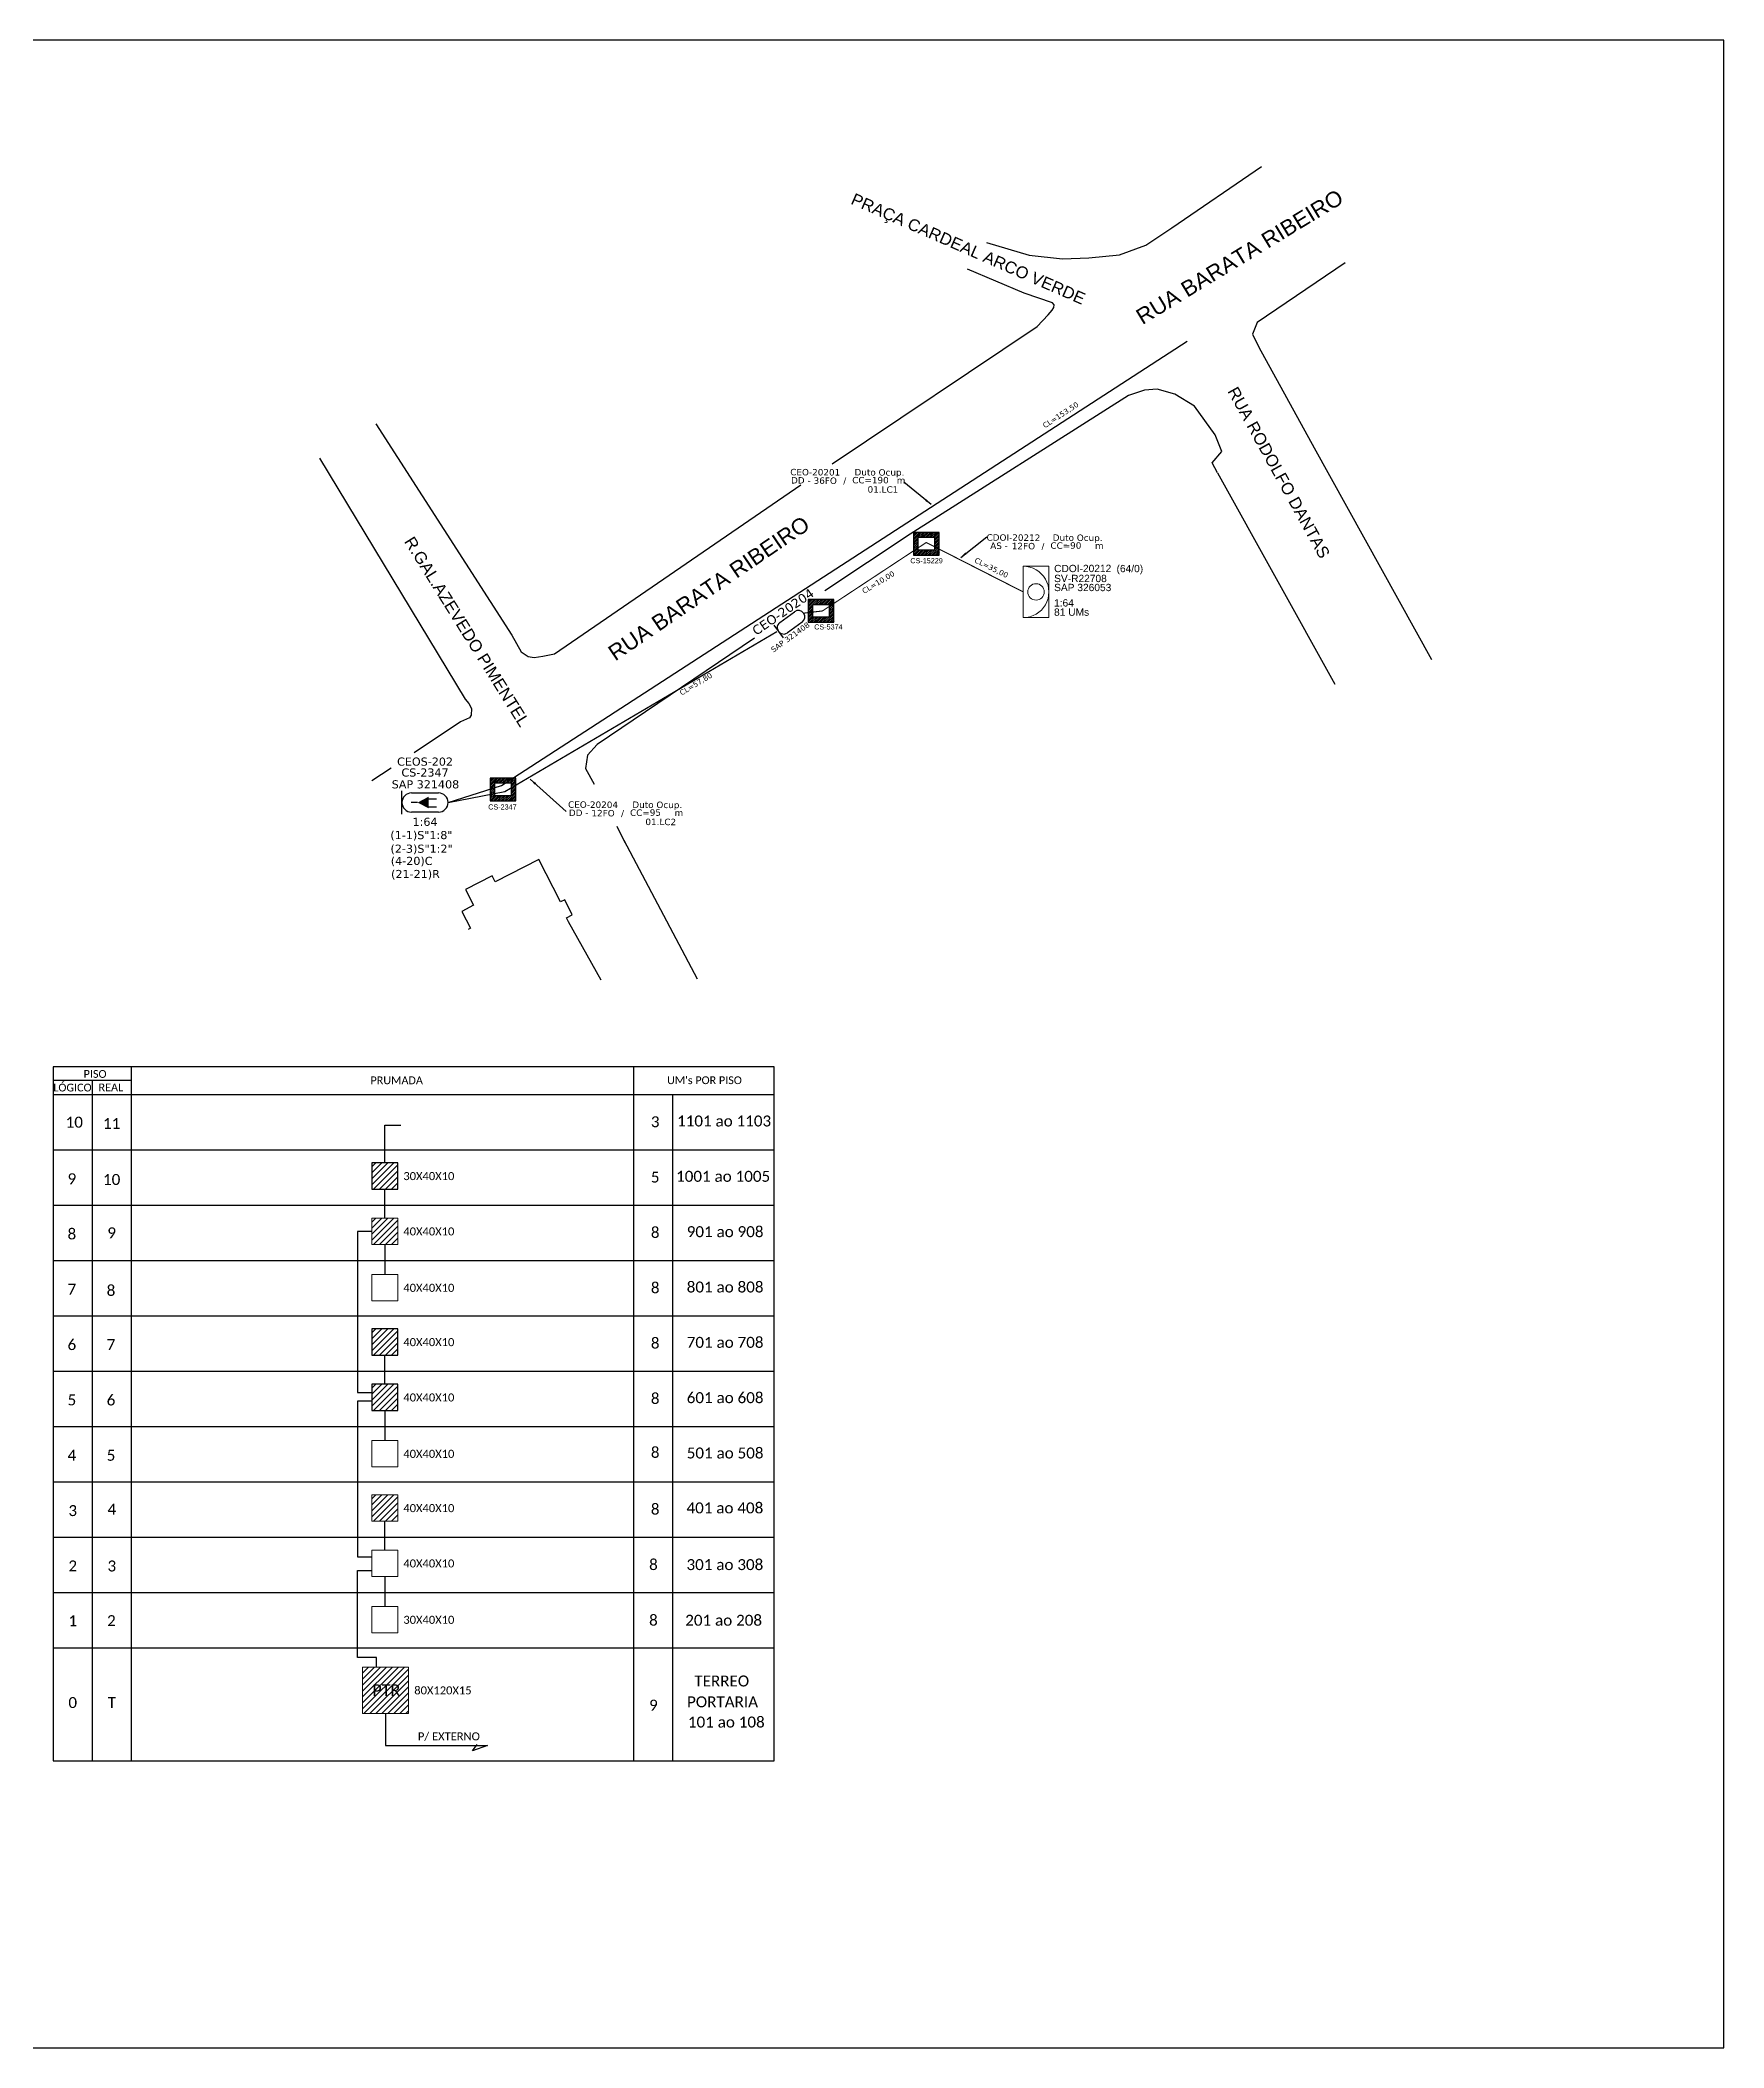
# Model space of a CAD drawing. Extents: x -4 to 837, y 1 to 595.
# Drawn here: x 339 to 837, y 1 to 595 of the extents above; entities that cross this region are included whole.
import ezdxf
from ezdxf.enums import TextEntityAlignment as Align

# ---------------------------------------------------------------- set-up
doc = ezdxf.new("R2010")
doc.units = 0
for name, color, linetype in [('10.0-Cartográfico', 4, 'Continuous'), ('10.1-Caixas Subterrâneas', 5, 'Continuous'), ('20.4-CEOS', 1, 'Continuous'), ('20.5-CEO', 1, 'Continuous'), ('CAP a instalar', 1, 'Continuous'), ('celulas gpon', 7, 'Continuous'), ('label_cabos', 7, 'Continuous'), ('MUB', 251, 'Continuous')]:
    doc.layers.add(name, color=color, linetype=linetype)
doc.layers.add("20.0-LEGENDA DOS CDO'S", color=1, linetype='Continuous', lineweight=0)
doc.layers.add('20.1-CDO_INTERIOR', color=1, linetype='Continuous', lineweight=0)
doc.styles.add('ARIAL', font='arial.ttf')
doc.styles.add('siredit', font='verdana.ttf')
doc.styles.add('WMF-Calibri0', font='calibri.ttf')
doc.linetypes.add('FENCELINE1', pattern='A,0.25,-0.1,[133,ltypeshp.shx,S=0.1,R=0,X=-0.1,Y=0],-0.1,1', length=1.45)
doc.dimstyles.new('CC', dxfattribs={"dimtxt": 0.8, "dimasz": 2, "dimexe": 0.18, "dimexo": 0.0625, "dimgap": 0.09, "dimtad": 0, "dimdec": 0, "dimrnd": 1, "dimzin": 0, "dimdsep": 46, "dimtxsty": 'siredit', "dimblk": 'NONE', "dimcen": 0, "dimse1": 1, "dimse2": 1, "dimsd1": 1, "dimsd2": 1, "dimclrt": 7, "dimadec": 0, "dimazin": 0, "dimtfac": 1, "dimtdec": 0, "dimtofl": 0, "dimtmove": 0, "dimatfit": 3, "dimfxl": 1, "dimtolj": 1, "dimtzin": 0, "dimarcsym": 0})

# ---------------------------------------------------------------- blocks, each defined once
blk = doc.blocks.new('*X91')
at = {"color": 0, "linetype": 'Continuous'}
for p, q in [((-1.25, 0.34099), (-0.49099, 1.1)), ((-1.25, 0.517767), (-0.667767, 1.1)), ((-1.25, 0.694544), (-0.844544, 1.1)), ((-1.25, 0.87132), (-1.02132, 1.1)), ((-1.25, 1.048097), (-1.198097, 1.1)), ((-1.25, 0.164214), (-0.8035, 0.610714)), ((-1.25, -0.012563), (-0.8035, 0.433937)), ((-1.25, -0.18934), (-0.8035, 0.25716)), ((-1.25, -0.366117), (-0.8035, 0.080383)), ((-0.789214, 0.625), (-0.314214, 1.1)), ((-0.612437, 0.625), (-0.137437, 1.1)), ((-0.43566, 0.625), (0.03934, 1.1)), ((-0.258883, 0.625), (0.216117, 1.1)), ((-0.082107, 0.625), (0.392893, 1.1)), ((0.09467, 0.625), (0.56967, 1.1)), ((0.271447, 0.625), (0.746447, 1.1)), ((0.448223, 0.625), (0.923223, 1.1)), ((0.625, 0.625), (1.1, 1.1)), ((0.801777, 0.625), (1.25, 1.073223)), ((0.8035, 0.449947), (1.25, 0.896447)), ((0.8035, 0.27317), (1.25, 0.71967)), ((0.8035, 0.096393), (1.25, 0.542893)), ((0.8035, -0.080383), (1.25, 0.366117)), ((0.8035, -0.25716), (1.25, 0.18934)), ((0.8035, -0.433937), (1.25, 0.012563)), ((-1.25, -0.542893), (-0.8035, -0.096393)), ((-1.25, -0.71967), (-0.8035, -0.27317)), ((-1.25, -0.896447), (-0.8035, -0.449947)), ((-1.25, -1.073223), (-0.801777, -0.625)), ((-1.1, -1.1), (-0.625, -0.625)), ((-0.923223, -1.1), (-0.448223, -0.625)), ((-0.746447, -1.1), (-0.271447, -0.625)), ((-0.56967, -1.1), (-0.09467, -0.625)), ((-0.392893, -1.1), (0.082107, -0.625)), ((-0.216117, -1.1), (0.258883, -0.625)), ((-0.03934, -1.1), (0.43566, -0.625)), ((0.137437, -1.1), (0.612437, -0.625)), ((0.314214, -1.1), (0.789214, -0.625)), ((0.49099, -1.1), (1.25, -0.34099)), ((0.667767, -1.1), (1.25, -0.517767)), ((0.8035, -0.610714), (1.25, -0.164214)), ((0.844544, -1.1), (1.25, -0.694544)), ((1.02132, -1.1), (1.25, -0.87132)), ((1.198097, -1.1), (1.25, -1.048097))]:
    blk.add_line(p, q, dxfattribs=at)
blk = doc.blocks.new('*U98')
at = {"layer": '20.4-CEOS', "color": 7, "style": 'siredit'}
for tag, p in [('FIBRAS_SPLITTER', (0, 0)), ('FIBRAS_TOP_C', (0, -4.13)), ('RESERVA_FINAIS', (0, -5.46))]:
    blk.add_attdef(tag, p, '', height=1.01, dxfattribs=at)
for tag, p, flags in [('ID_ATIVIDADE', (0, -6.77), 3), ('FATOR', (0, -8.09), 1), ('QTDE', (0, -9.4), 1), ('FID', (0, -10.71), 1)]:
    blk.add_attdef(tag, p, '', height=1.01, dxfattribs=dict(at, flags=flags))
blk = doc.blocks.new('*U99')
at = {"layer": '20.4-CEOS', "color": 7, "style": 'siredit'}
blk.add_attdef('FIBRAS_SPLITTER', (0, 0), '', height=1.01, dxfattribs=at)
for tag, p, flags in [('ID_ATIVIDADE', (0, -1.48), 3), ('FATOR', (0, -2.79), 1), ('QTDE', (0, -4.11), 1), ('FID', (0, -5.42), 1)]:
    blk.add_attdef(tag, p, '', height=1.01, dxfattribs=dict(at, flags=flags))
blk = doc.blocks.new('Inst CB DT OCUP CFOA-SM-DD-S-36')
at = {"layer": 'label_cabos', "color": 0, "style": 'siredit'}
for tag, flags, p in [('ID_ATIVIDADE', 3, (1.31, 2.67)), ('FATOR', 1, (11.56, 2.55))]:
    blk.add_attdef(tag, text='', height=1, rotation=359.69, dxfattribs=dict(at, flags=flags)).set_placement(p, align=Align.MIDDLE_CENTER)
for tag, p in [('TIPO_CABO', (1.11, 0)), ('DESTINO_CABO', (3.13, 1.26)), ('CABO', (4.69, -0.05)), ('/', (7.71, -0.05)), ('LANCE', (10.41, 0.02)), ('TIPO_CABO', (13.11, 1.24)), ('UND', (16.46, 0)), ('FID', (13.65, -1.41))]:
    blk.add_attdef(tag, text='', height=1, rotation=359.69, dxfattribs=at).set_placement(p, align=Align.MIDDLE_CENTER)
blk.add_attdef('QTDE', (11.93, -0.45), '', height=1, rotation=359.69, dxfattribs=at)
blk = doc.blocks.new('_None')
blk = doc.blocks.new('Inst CB DT OCUP CFOA-SM-DD-S-12')
at = {"layer": 'label_cabos', "color": 0, "style": 'siredit'}
for tag, flags, p in [('ID_ATIVIDADE', 3, (1.31, 2.67)), ('FATOR', 1, (11.56, 2.55))]:
    blk.add_attdef(tag, text='', height=1, rotation=359.69, dxfattribs=dict(at, flags=flags)).set_placement(p, align=Align.MIDDLE_CENTER)
for tag, p in [('TIPO_CABO', (1.11, 0)), ('DESTINO_CABO', (3.13, 1.26)), ('CABO', (4.69, -0.05)), ('/', (7.71, -0.05)), ('LANCE', (10.41, 0.02)), ('TIPO_CABO', (13.11, 1.24)), ('UND', (16.46, 0)), ('FID', (13.65, -1.41))]:
    blk.add_attdef(tag, text='', height=1, rotation=359.69, dxfattribs=at).set_placement(p, align=Align.MIDDLE_CENTER)
blk.add_attdef('QTDE', (11.93, -0.45), '', height=1, rotation=359.69, dxfattribs=at)

msp = doc.modelspace()

# ---------------------------------------------------------------- hatches: boundary and pattern name
h = msp.add_hatch()
h.set_pattern_fill('ANSI31', color=1, scale=10, style=0)
h.set_pattern_definition([(45, (-180.3224, -134.6338), (-0.8838835, 0.8838835), [])])
h.paths.add_polyline_path([(444.87, 263.09), (437.21, 263.09), (437.21, 255.32), (444.87, 255.32)])
h.paths.add_polyline_path([(443.18, 253.68), (443.18, 258.83)])
h = msp.add_hatch()
h.set_pattern_fill('ANSI31', color=1, scale=10, style=0)
h.set_pattern_definition([(45, (-180.3224, -151.0057), (-0.8838835, 0.8838835), [])])
h.paths.add_polyline_path([(444.87, 246.72), (437.21, 246.72), (437.21, 238.95), (444.87, 238.95)])
h.paths.add_polyline_path([(443.18, 237.31), (443.18, 242.46)])
h = msp.add_hatch()
h.set_pattern_fill('ANSI31', color=1, scale=10, style=0)
h.set_pattern_definition([(45, (-180.3224, -183.7494), (-0.8838835, 0.8838835), [])])
h.paths.add_polyline_path([(444.87, 213.97), (437.21, 213.97), (437.21, 206.2), (444.87, 206.2)])
h.paths.add_polyline_path([(443.18, 204.57), (443.18, 209.72)])
h = msp.add_hatch()
h.set_pattern_fill('ANSI31', color=1, scale=10, style=0)
h.set_pattern_definition([(45, (-180.3224, -200.1213), (-0.8838835, 0.8838835), [])])
h.paths.add_polyline_path([(444.87, 197.6), (437.21, 197.6), (437.21, 189.83), (444.87, 189.83)])
h.paths.add_polyline_path([(443.18, 188.19), (443.18, 193.34)])
h = msp.add_hatch()
h.set_pattern_fill('ANSI31', color=1, scale=10, style=0)
h.set_pattern_definition([(45, (-180.3224, -232.865), (-0.8838835, 0.8838835), [])])
h.paths.add_polyline_path([(444.87, 164.86), (437.21, 164.86), (437.21, 157.09), (444.87, 157.09)])
h.paths.add_polyline_path([(443.18, 155.45), (443.18, 160.6)])
h = msp.add_hatch()
h.set_pattern_fill('ANSI31', color=1, scale=10, style=0)
h.set_pattern_definition([(45, (-177.1443, -283.8211), (-0.8838835, 0.8838835), [])])
h.paths.add_polyline_path([(434.48, 100.14), (448.05, 100.14), (448.05, 113.9), (434.48, 113.9)])
h.paths.add_polyline_path([(436.48, 104.5), (446.56, 104.5), (446.56, 109.65), (436.48, 109.65)], flags=24)

# ---------------------------------------------------------------- linework, layer by layer
for p, q in [((837.17, 595.26), (-3.83, 595.26)), ((837.17, 1.26), (837.17, 595.26)), ((-3.83, 1.26), (837.17, 1.26))]:
    msp.add_line(p, q)
at = {"color": 0}
for points in [[(556.23, 291.55), (342.92, 291.55)], [(366.06, 287.44), (342.92, 287.44)]]:
    msp.add_lwpolyline(points, dxfattribs=at)
for points in [[(342.92, 291.55), (342.92, 86.18), (556.23, 86.18), (556.23, 291.55)], [(366.06, 86.18), (366.06, 291.55)], [(514.64, 291.55), (514.64, 86.18)], [(354.49, 287.44), (354.49, 86.18)], [(342.92, 283.33), (556.23, 283.33)], [(526.21, 86.18), (526.21, 283.33)], [(342.92, 266.95), (556.23, 266.95)], [(342.92, 250.58), (556.23, 250.58)], [(342.92, 234.21), (556.23, 234.21)], [(342.92, 217.84), (556.23, 217.84)], [(342.92, 201.47), (556.23, 201.47)], [(342.92, 185.09), (556.23, 185.09)], [(342.92, 168.72), (556.23, 168.72)], [(342.92, 152.35), (556.23, 152.35)], [(342.92, 135.98), (556.23, 135.98)], [(342.92, 119.61), (556.23, 119.61)]]:
    msp.add_lwpolyline(points)
at = {"color": 3}
for points in [[(441.04, 263.09), (441.04, 274.21), (445.75, 274.21)], [(441.04, 246.72), (441.04, 255.32)], [(437.21, 242.79), (432.91, 242.79), (432.91, 195.12), (437.21, 195.12)], [(441.04, 238.95), (441.04, 230.04)], [(441.04, 197.6), (441.04, 206.2)], [(437.21, 192.61), (432.91, 192.61), (432.91, 146.54), (437.21, 146.54)], [(441.04, 189.83), (441.04, 180.92)], [(441.04, 148.48), (441.04, 157.09)], [(438.55, 113.9), (438.55, 116.78), (432.91, 116.78), (432.91, 142.5), (437.21, 142.5)], [(441.04, 140.72), (441.04, 131.81)]]:
    msp.add_lwpolyline(points, dxfattribs=at)
at = {"color": 1}
for points in [[(444.87, 263.09), (437.21, 263.09), (437.21, 255.32), (444.87, 255.32)], [(444.87, 213.97), (437.21, 213.97), (437.21, 206.2), (444.87, 206.2)], [(444.87, 197.6), (437.21, 197.6), (437.21, 189.83), (444.87, 189.83)]]:
    msp.add_lwpolyline(points, close=True, dxfattribs=at)
at = {"color": 1, "lineweight": 0}
for points in [[(444.87, 246.72), (437.21, 246.72), (437.21, 238.95), (444.87, 238.95)], [(444.87, 164.86), (437.21, 164.86), (437.21, 157.09), (444.87, 157.09)], [(434.48, 113.9), (448.05, 113.9), (448.05, 100.14), (434.48, 100.14)]]:
    msp.add_lwpolyline(points, close=True, dxfattribs=at)
at = {"lineweight": 0}
for points in [[(444.87, 230.04), (437.21, 230.04), (437.21, 222.27), (444.87, 222.27)], [(444.87, 180.92), (437.21, 180.92), (437.21, 173.15), (444.87, 173.15)], [(444.87, 148.48), (437.21, 148.48), (437.21, 140.72), (444.87, 140.72)], [(444.87, 131.81), (437.21, 131.81), (437.21, 124.04), (444.87, 124.04)]]:
    msp.add_lwpolyline(points, close=True, dxfattribs=at)
at = {"color": 1}
for points in [[(441.26, 100.14), (441.26, 90.74), (471.4, 90.74)], [(466.99, 89.15), (468.39, 90.98)], [(471.4, 90.74), (466.99, 89.15)]]:
    msp.add_lwpolyline(points, dxfattribs=at)
at = {"layer": '10.0-Cartográfico'}
for p, q in [((630.15, 520.44), (613.37, 527.46)), ((638.6, 517.53), (630.15, 520.44)), ((639.09, 516.97), (638.6, 517.53)), ((638.98, 516.2), (639.09, 516.97)), ((634.02, 510.52), (637.32, 513.96)), ((637.32, 513.96), (638.49, 515.38)), ((638.49, 515.38), (638.98, 516.2))]:
    msp.add_line(p, q, dxfattribs=at)
for points in [[(673.84, 539.73), (700.37, 557.86)], [(619.01, 535.35), (631.66, 531.69), (641.52, 530.57), (649.3, 530.81), (658.39, 531.79), (666.15, 534.63), (673.84, 539.73)], [(725.14, 529.39), (699.12, 511.77), (697.74, 508.3), (699.56, 504.38), (716.02, 474.65)], [(573.39, 469.95), (634.02, 510.52)], [(687.4, 467.29), (685.79, 470.22), (688.68, 473.55), (686.72, 478.49), (680.59, 486.93), (674.77, 490.5), (669.48, 492.01), (665.73, 491.73), (661.07, 490.1), (596.43, 449.11)], [(438.36, 481.78), (478.66, 419.18), (481.41, 414.24), (483.46, 412.91), (485.19, 412.63), (487.82, 412.98), (491.27, 413.65), (564.1, 463.68)], [(421.72, 471.62), (464.84, 400.32), (465.94, 398.97), (466.71, 397.53), (466.62, 395.52), (466.08, 394.78), (463.45, 393.59)], [(716.02, 474.65), (750.67, 412.05)], [(687.4, 467.29), (722.05, 404.68)], [(596.43, 449.11), (571.16, 432.29)], [(550.42, 418.37), (503.81, 386.83), (501.03, 383.69), (500.45, 379.77), (502.93, 375.09)], [(463.45, 393.59), (449.68, 384.41)], [(442.92, 379.91), (437.22, 376.1)], [(509.64, 362.7), (512.06, 357.88)], [(510.85, 360.29), (533.48, 317.53)], [(486.63, 352.81), (473.68, 346.19), (472.77, 347.99), (464.91, 343.98), (467.31, 339.3), (463.82, 337.5), (466.41, 332.52), (465.72, 332.17)], [(495.4, 334.42), (494.76, 335.57), (496.51, 336.45), (494.25, 340.91), (493.04, 340.3), (486.63, 352.81), (473.68, 346.19), (472.77, 347.99), (464.91, 343.98), (467.31, 339.3), (463.82, 337.5), (466.41, 332.52)], [(505.04, 317.11), (495.4, 334.42)]]:
    msp.add_lwpolyline(points, dxfattribs=at)
at = {"layer": '10.1-Caixas Subterrâneas', "color": 30}
for p, q in [((597.43, 449.63), (597.43, 442.93)), ((605.04, 449.63), (597.43, 449.63)), ((598.79, 448.18), (598.79, 448.18)), ((598.79, 444.37), (598.79, 448.18)), ((598.79, 448.18), (603.68, 448.18)), ((603.68, 448.18), (603.68, 444.37)), ((605.04, 442.93), (605.04, 449.63)), ((597.43, 442.93), (605.04, 442.93)), ((603.68, 444.37), (598.79, 444.37)), ((566.28, 429.78), (566.28, 423.08)), ((573.89, 429.78), (566.28, 429.78)), ((567.64, 428.33), (567.64, 428.33)), ((567.64, 424.53), (567.64, 428.33)), ((567.64, 428.33), (572.53, 428.33)), ((572.53, 428.33), (572.53, 424.53)), ((573.89, 423.08), (573.89, 429.78)), ((566.28, 423.08), (573.89, 423.08)), ((572.53, 424.53), (567.64, 424.53)), ((472.18, 376.94), (472.18, 370.24)), ((479.8, 376.94), (472.18, 376.94)), ((473.54, 375.5), (473.54, 375.5)), ((473.54, 371.69), (473.54, 375.5)), ((473.54, 375.5), (478.44, 375.5)), ((478.44, 375.5), (478.44, 371.69)), ((479.8, 370.24), (479.8, 376.94)), ((472.18, 370.24), (479.8, 370.24)), ((478.44, 371.69), (473.54, 371.69))]:
    msp.add_line(p, q, dxfattribs=at)
at = {"layer": '20.1-CDO_INTERIOR', "color": 1, "lineweight": 18}
msp.add_lwpolyline([(637.49, 424.43), (637.48, 439.6), (629.89, 439.6), (629.9, 424.43)], close=True, dxfattribs=at)
msp.add_circle((633.69, 432.02), 2.43, dxfattribs=at)
msp.add_arc((629.9, 432.01), 7.59, 270.02759, 90.02759, dxfattribs=at)
at = {"layer": '20.4-CEOS', "color": 7}
for p, q in [((448.96, 372.53), (456.92, 372.53)), ((456.92, 366.86), (448.96, 366.86))]:
    msp.add_line(p, q, dxfattribs=at)
for points in [[(446.12, 366.28), (446.12, 373.12)], [(450.74, 369.7), (448.83, 369.7)], [(453.88, 370.82), (456.29, 370.82)], [(453.88, 368.46), (456.29, 368.46)]]:
    msp.add_lwpolyline(points, dxfattribs=at)
msp.add_lwpolyline([(450.74, 369.7, 0, 3.5, 0), (454.02, 369.7, 3.5, 3.5, 0)], format="xyseb", dxfattribs=at)
for centre, start, end in [((448.96, 369.7), 90, 270), ((456.92, 369.7), 270, 90)]:
    msp.add_arc(centre, 2.84, start, end, dxfattribs=at)
at = {"layer": '20.5-CEO', "color": 5}
for p, q in [((557.92, 423.01), (562.27, 426.16)), ((564.51, 423.06), (560.17, 419.91))]:
    msp.add_line(p, q, dxfattribs=at)
msp.add_lwpolyline([(556.14, 422.2), (558.85, 418.47)], dxfattribs=at)
for centre, start, end in [((559.04, 421.46), 125.91777, 305.91777), ((563.39, 424.61), 305.91777, 125.91777)]:
    msp.add_arc(centre, 1.91, start, end, dxfattribs=at)
at = {"layer": 'CAP a instalar', "color": 7, "ltscale": 5}
for p, q in [((475.51, 374.74), (678.44, 506.24)), ((476.56, 372.97), (557.04, 420.34)), ((459.75, 369.7), (475.51, 374.74)), ((459.75, 369.7), (476.56, 372.97))]:
    msp.add_line(p, q, dxfattribs=at)
at = {"layer": 'CAP a instalar', "linetype": 'FENCELINE1', "ltscale": 8, "const_width": 0.317}
msp.add_lwpolyline([(570.46, 426.35), (601.21, 446.63), (629.9, 432.01), (629.9, 432.01)], dxfattribs=at)
at = {"layer": 'CAP a instalar', "ltscale": 5, "const_width": 0.317}
msp.add_lwpolyline([(570.53, 426.38), (564.94, 425.73)], dxfattribs=at)

# ---------------------------------------------------------------- block references
at = {"color": 0, "lineweight": 0}
ref = msp.add_blockref('Inst CB DT OCUP CFOA-SM-DD-S-36', (562.41, 465.02), dxfattribs=dict(at, xscale=1.904326349397204, yscale=1.904326349397204, zscale=1.904326349397204))
ref.add_attrib('DESTINO_CABO', 'CEO-20201', dxfattribs={"layer": 'label_cabos', "color": 0, "height": 1.904, "rotation": 359.69001, "style": 'siredit'}).set_placement((568.37, 467.43), align=Align.MIDDLE_CENTER)
ref.add_attrib('TIPO_CABO', 'Duto Ocup.', dxfattribs={"layer": 'label_cabos', "color": 0, "height": 1.904, "rotation": 359.69001, "style": 'siredit'}).set_placement((587.37, 467.39), align=Align.MIDDLE_CENTER)
ref.add_attrib('/', '/', dxfattribs={"layer": 'label_cabos', "color": 0, "height": 1.9, "rotation": 359.69001, "style": 'siredit'}).set_placement((577.1, 464.93), align=Align.MIDDLE_CENTER)
ref.add_attrib('FID', '01.LC1', dxfattribs={"layer": 'label_cabos', "color": 0, "height": 1.904, "rotation": 359.69001, "style": 'siredit'}).set_placement((588.4, 462.33), align=Align.MIDDLE_CENTER)
ref.add_attrib('LANCE', 'CC=', dxfattribs={"layer": 'label_cabos', "color": 0, "height": 1.904, "rotation": 359.69001, "style": 'siredit'}).set_placement((582.23, 465.07), align=Align.MIDDLE_CENTER)
ref.add_attrib('UND', 'm', dxfattribs={"layer": 'label_cabos', "color": 0, "height": 1.9, "rotation": 359.69001, "style": 'siredit'}).set_placement((593.76, 465.03), align=Align.MIDDLE_CENTER)
ref.add_attrib('CABO', '36FO', dxfattribs={"layer": 'label_cabos', "color": 0, "height": 1.904, "rotation": 359.69001, "style": 'siredit'}).set_placement((571.33, 464.93), align=Align.MIDDLE_CENTER)
ref.add_attrib('TIPO_CABO', 'DD - ', dxfattribs={"layer": 'label_cabos', "color": 0, "height": 1.904, "rotation": 359.69001, "style": 'siredit'}).set_placement((564.52, 465.02), align=Align.MIDDLE_CENTER)
ref.add_attrib('QTDE', '190', (585.12, 464.16), dxfattribs={"layer": 'label_cabos', "color": 0, "height": 1.904, "rotation": 359.69001, "style": 'siredit'})
ref = msp.add_blockref('Inst CB DT OCUP CFOA-SM-DD-S-12', (621.05, 445.68), dxfattribs=dict(at, xscale=1.904326349397204, yscale=1.904326349397204, zscale=1.904326349397204))
ref.add_attrib('DESTINO_CABO', 'CDOI-20212', dxfattribs={"layer": 'label_cabos', "color": 0, "height": 1.904, "rotation": 359.69001, "style": 'siredit'}).set_placement((627.01, 448.09), align=Align.MIDDLE_CENTER)
ref.add_attrib('TIPO_CABO', 'Duto Ocup.', dxfattribs={"layer": 'label_cabos', "color": 0, "height": 1.904, "rotation": 359.69001, "style": 'siredit'}).set_placement((646.01, 448.05), align=Align.MIDDLE_CENTER)
ref.add_attrib('/', '/', dxfattribs={"layer": 'label_cabos', "color": 0, "height": 1.9, "rotation": 359.69001, "style": 'siredit'}).set_placement((635.74, 445.58), align=Align.MIDDLE_CENTER)
ref.add_attrib('LANCE', 'CC=', dxfattribs={"layer": 'label_cabos', "color": 0, "height": 1.904, "rotation": 359.69001, "style": 'siredit'}).set_placement((640.87, 445.72), align=Align.MIDDLE_CENTER)
ref.add_attrib('UND', 'm', dxfattribs={"layer": 'label_cabos', "color": 0, "height": 1.9, "rotation": 359.69001, "style": 'siredit'}).set_placement((652.4, 445.69), align=Align.MIDDLE_CENTER)
ref.add_attrib('CABO', '12FO', dxfattribs={"layer": 'label_cabos', "color": 0, "height": 1.904, "rotation": 359.69001, "style": 'siredit'}).set_placement((629.97, 445.58), align=Align.MIDDLE_CENTER)
ref.add_attrib('TIPO_CABO', 'AS - ', dxfattribs={"layer": 'label_cabos', "color": 0, "height": 1.904, "rotation": 359.69001, "style": 'siredit'}).set_placement((623.17, 445.67), align=Align.MIDDLE_CENTER)
ref.add_attrib('QTDE', '90', (643.77, 444.82), dxfattribs={"layer": 'label_cabos', "color": 0, "height": 1.904, "rotation": 359.69001, "style": 'siredit'})
ref = msp.add_blockref('Inst CB DT OCUP CFOA-SM-DD-S-12', (496.68, 366.66), dxfattribs=dict(at, xscale=1.904326349397204, yscale=1.904326349397204, zscale=1.904326349397204))
ref.add_attrib('DESTINO_CABO', 'CEO-20204', dxfattribs={"layer": 'label_cabos', "color": 0, "height": 1.904, "rotation": 359.69001, "style": 'siredit'}).set_placement((502.64, 369.07), align=Align.MIDDLE_CENTER)
ref.add_attrib('TIPO_CABO', 'Duto Ocup.', dxfattribs={"layer": 'label_cabos', "color": 0, "height": 1.904, "rotation": 359.69001, "style": 'siredit'}).set_placement((521.64, 369.03), align=Align.MIDDLE_CENTER)
ref.add_attrib('/', '/', dxfattribs={"layer": 'label_cabos', "color": 0, "height": 1.9, "rotation": 359.69001, "style": 'siredit'}).set_placement((511.37, 366.56), align=Align.MIDDLE_CENTER)
ref.add_attrib('FID', '01.LC2', dxfattribs={"layer": 'label_cabos', "color": 0, "height": 1.904, "rotation": 359.69001, "style": 'siredit'}).set_placement((522.67, 363.97), align=Align.MIDDLE_CENTER)
ref.add_attrib('LANCE', 'CC=', dxfattribs={"layer": 'label_cabos', "color": 0, "height": 1.904, "rotation": 359.69001, "style": 'siredit'}).set_placement((516.5, 366.7), align=Align.MIDDLE_CENTER)
ref.add_attrib('UND', 'm', dxfattribs={"layer": 'label_cabos', "color": 0, "height": 1.9, "rotation": 359.69001, "style": 'siredit'}).set_placement((528.03, 366.66), align=Align.MIDDLE_CENTER)
ref.add_attrib('CABO', '12FO', dxfattribs={"layer": 'label_cabos', "color": 0, "height": 1.904, "rotation": 359.69001, "style": 'siredit'}).set_placement((505.6, 366.56), align=Align.MIDDLE_CENTER)
ref.add_attrib('TIPO_CABO', 'DD - ', dxfattribs={"layer": 'label_cabos', "color": 0, "height": 1.904, "rotation": 359.69001, "style": 'siredit'}).set_placement((498.8, 366.65), align=Align.MIDDLE_CENTER)
ref.add_attrib('QTDE', '95', (519.4, 365.8), dxfattribs={"layer": 'label_cabos', "color": 0, "height": 1.904, "rotation": 359.69001, "style": 'siredit'})
at = {"layer": '10.1-Caixas Subterrâneas', "color": 30, "xscale": 3.044899329420139, "yscale": 3.044899329420139, "zscale": 6.089798658840278, "rotation": 180.0000000000625}
for p in [(601.23, 446.28), (570.08, 426.43), (475.99, 373.59)]:
    msp.add_blockref('*X91', p, dxfattribs=at)
at = {"layer": '20.4-CEOS', "color": 0, "lineweight": 0}
ref = msp.add_blockref('*U98', (442.67, 358.87), dxfattribs=dict(at, xscale=2.380407936746505, yscale=2.380407936746505, zscale=2.380407936746505))
ref.add_attrib('FIBRAS_SPLITTER', '(1-1)S"1:8"', (442.67, 358.87), dxfattribs={"color": 7, "height": 2.4034, "style": 'siredit'})
ref.add_attrib('FIBRAS_TOP_C', '(4-20)C', (442.8, 351.23), dxfattribs={"color": 7, "height": 2.403, "style": 'siredit'})
ref.add_attrib('RESERVA_FINAIS', '(21-21)R', (442.89, 347.35), dxfattribs={"color": 7, "height": 2.403, "style": 'siredit'})
at = {"layer": '20.4-CEOS', "color": 0, "lineweight": 0, "xscale": 2.380407936746505, "yscale": 2.380407936746505, "zscale": 2.380407936746505}
msp.add_blockref('*U99', (442.71, 354.84), dxfattribs=at).add_auto_attribs({'FIBRAS_SPLITTER': '(2-3)S"1:2"'})

# ---------------------------------------------------------------- texts
at = {"color": 0, "style": 'WMF-Calibri0'}
for s, p in [('  LÓGICO', (341.34, 284.22)), ('     PISO', (347.88, 288.25)), ('    REAL', (353.1, 284.27)), ('PRUMADA', (436.79, 286.36)), ("UM's POR PISO", (524.53, 286.39))]:
    msp.add_text(s, height=2.3, dxfattribs=at).set_placement(p)
at = {"color": 7, "style": 'WMF-Calibri0'}
for s, p in [('10', (349.17, 275.13)), ('11', (360.23, 274.77)), ('10', (360.23, 258.18)), ('9', (360.23, 242.37))]:
    msp.add_text(s, height=3.24, dxfattribs=at).set_placement(p, align=Align.MIDDLE_CENTER)
for s, height, p in [('1101 ao 1103', 3.24, (527.49, 273.86)), ('30X40X10', 2.373, (446.52, 257.99)), ('1001 ao 1005', 3.24, (527.2, 257.49)), ('40X40X10', 2.373, (446.52, 241.62)), ('901 ao 908', 3.24, (530.35, 241.11)), ('40X40X10', 2.373, (446.52, 224.94)), ('801 ao 808', 3.24, (530.35, 224.74)), ('40X40X10', 2.373, (446.52, 208.87)), ('701 ao 708', 3.24, (530.35, 208.37)), ('40X40X10', 2.373, (446.52, 192.5)), ('601 ao 608', 3.24, (530.35, 192)), ('40X40X10', 2.373, (446.52, 175.82)), ('501 ao 508', 3.24, (530.35, 175.63)), ('40X40X10', 2.373, (446.52, 159.76)), ('401 ao 408', 3.24, (530.28, 159.39)), ('40X40X10', 2.373, (446.52, 143.39)), ('301 ao 308', 3.24, (530.28, 142.61)), ('30X40X10', 2.373, (446.52, 126.71)), ('201 ao 208', 3.24, (529.91, 126.15)), ('PTR', 3.433, (437.34, 105.37)), ('80X120X15', 2.373, (449.75, 105.83)), ('TERREO', 3.24, (532.6, 108.18)), ('PORTARIA', 3.24, (530.44, 102.01)), ('101 ao 108', 3.24, (530.7, 96.03)), ('P/ EXTERNO', 2.373, (450.82, 92.23))]:
    msp.add_text(s, height=height, dxfattribs=at).set_placement(p)
for tag, flags, p in [('3', 4, (521.02, 275.25)), ('9', 4, (348.46, 258.38)), ('5', 4, (521.02, 258.88)), ('8', 4, (348.46, 242.07)), ('8', 4, (521.02, 242.51)), ('7', 4, (348.46, 225.7)), ('8', 4, (360.03, 225.36)), ('8', 4, (521.02, 226.14)), ('6', 4, (348.46, 209.33)), ('7', 4, (360.03, 209.31)), ('8', 4, (521.02, 209.77)), ('5', 4, (348.46, 192.96)), ('6', 4, (360.03, 192.94)), ('8', 4, (521.02, 193.39)), ('4', 4, (348.46, 176.59)), ('8', 4, (521.02, 177.44)), ('5', 4, (360.03, 176.57)), ('3', 4, (348.71, 160.21)), ('4', 4, (360.28, 160.61)), ('8', 4, (521.02, 160.65)), ('2', 4, (348.71, 143.84)), ('3', 4, (360.28, 143.83)), ('8', 4, (520.5, 144.24)), ('1', 4, (348.71, 127.63)), ('2', 4, (360.15, 127.65)), ('8', 4, (520.5, 127.79)), ('0', 4, (348.71, 103.42)), ('T', 12, (360.28, 103.46)), ('9', 4, (520.5, 102.64))]:
    msp.add_attdef(tag, text='XX', height=3.24, dxfattribs=dict(at, flags=flags)).set_placement(p, align=Align.MIDDLE_CENTER)
at = {"layer": '10.1-Caixas Subterrâneas', "color": 30, "style": 'ARIAL'}
for s, p in [('CS-15229', (596.51, 440.49)), ('CS-5374', (568.06, 420.9)), ('CS-2347', (471.63, 367.63))]:
    msp.add_text(s, height=1.523, dxfattribs=at).set_placement(p)
at = {"layer": "20.0-LEGENDA DOS CDO'S", "color": 1, "style": 'ARIAL'}
for s, rotation, p in [('CDOI-20212', 0.11799, (639.04, 437.86)), ('SAP 326053', 359.97241, (639.04, 432.25)), ('SV-R22708', 359.97241, (639.05, 434.92)), ('1:64', 359.97241, (639.02, 427.69)), ('81 UMs', 359.97241, (639.02, 424.96))]:
    msp.add_text(s, height=2.157, rotation=rotation, dxfattribs=at).set_placement(p)
msp.add_text('(64/0)', height=2.157, rotation=359.97241, dxfattribs=at).set_placement((661.45, 437.85), align=Align.CENTER)
at = {"layer": '20.4-CEOS', "color": 5, "style": 'siredit'}
msp.add_text('CEO-20204', height=2.721, rotation=34.63831, dxfattribs=at).set_placement((558.05, 427.25), align=Align.TOP_CENTER)
at = {"layer": '20.4-CEOS', "color": 7, "style": 'siredit'}
for s, p in [('CEOS-202', (452.94, 383.01)), ('SAP 321408', (453.06, 376.29)), ('CS-2347', (452.94, 379.79)), ('1:64', (452.94, 365.2))]:
    msp.add_text(s, height=2.403, dxfattribs=at).set_placement(p, align=Align.TOP_CENTER)
at = {"layer": '20.5-CEO', "color": 5, "style": 'siredit'}
msp.add_text('SAP 321408', height=1.622, rotation=35.91777, dxfattribs=at).set_placement((560.51, 419.29), align=Align.TOP_CENTER)
at = {"layer": 'celulas gpon', "color": 3, "style": 'siredit'}
for s, rotation, p in [('CL=153,50', 33.26228, (636.31, 480.38)), ('CL=35,00', 333.70007, (615.3, 440.85)), ('CL=10,00', 31.10785, (582.82, 431.42)), ('CL=57,80', 31.10785, (528.85, 401.32))]:
    msp.add_text(s, height=1.587, rotation=rotation, dxfattribs=at).set_placement(p)
at = {"layer": 'MUB', "color": 5, "style": 'ARIAL'}
for s, height, rotation, p in [('PRAÇA CARDEAL ARCO VERDE', 3.4952, 336.38964, (578.65, 546.92)), ('RUA BARATA RIBEIRO', 4.6603, 31.31203, (665.14, 510.94)), ('RUA RODOLFO DANTAS', 3.4952, 298.92193, (690.22, 491.42)), ('RUA BARATA RIBEIRO', 4.6603, 34.2535, (509.19, 411.42)), ('R.GAL.AZEVEDO PIMENTEL', 3.4952, 301.9748, (446.63, 446.95))]:
    msp.add_text(s, height=height, rotation=rotation, dxfattribs=at).set_placement(p)

# ---------------------------------------------------------------- leaders
at = {"layer": 'label_cabos'}
for points in [[(602.65, 457.92), (594.57, 464.48)], [(611.4, 442.2), (619.13, 448.27)], [(484.08, 376.58), (494.66, 367.05)]]:
    msp.add_leader(points, dimstyle='CC', override={"dimgap": 0.09, "dimtad": 0}, dxfattribs=at)

doc.saveas('drawing.dxf')
